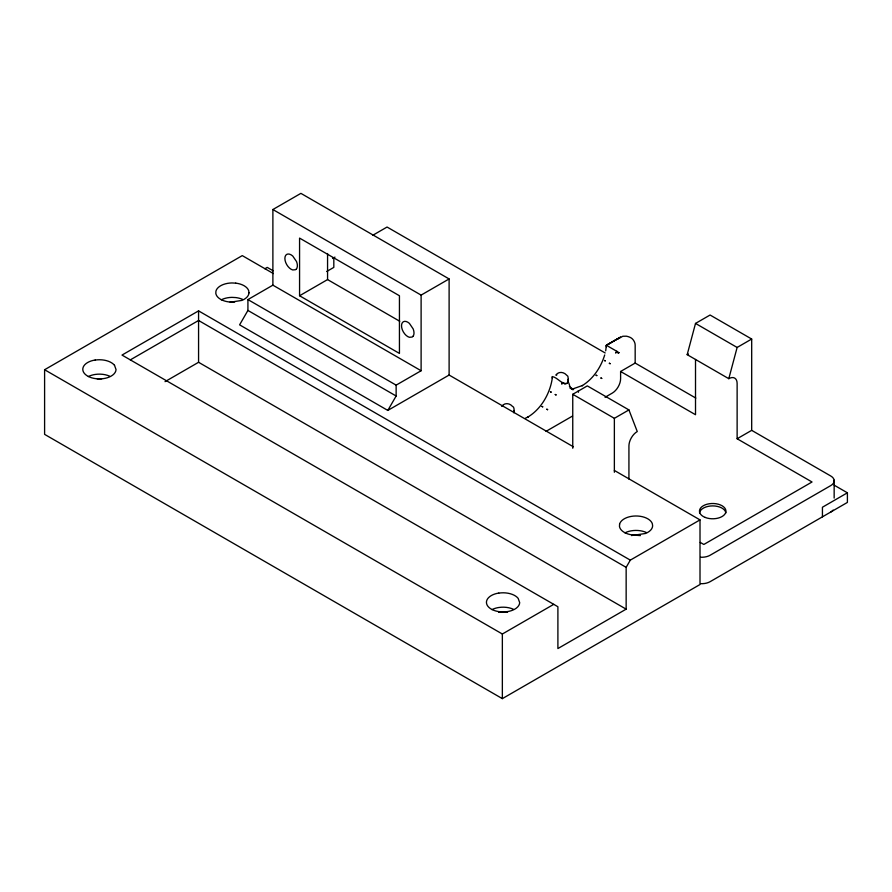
<?xml version="1.0" encoding="UTF-8"?>
<svg xmlns="http://www.w3.org/2000/svg" width="892" height="892" viewBox="0 0 892 892"><rect width="100%" height="100%" fill="white"/><g stroke="black" fill="none" stroke-linecap="round" stroke-linejoin="round"><path stroke-width="1.34" d="M514.004 412.015C513.257 415.393 515.476 406.819 512.409 406.317C509.499 402.928 504.337 402.593 501.75 406.328L502.731 406.206M567.847 382.177L568.193 381.542C567.122 383.359 569.631 375.811 566.676 375.186C563.733 371.763 558.492 371.273 555.85 375.086L556.82 374.975M563.777 383.214L564.669 384.017L567.379 383.27C562.005 385.01 557.756 377.595 552.494 376.614C550.71 392.045 541.957 408.547 527.952 416.999L528.465 416.709L525.31 418.281M606.259 346.832L606.37 345.282L620.598 337.12L606.393 345.304L605.69 350.835M552.17 378.063L552.271 376.524M700.265 542.403L703.833 544.466L812.032 481.992L737.126 438.752L737.126 383.493A11.774 6.79 -60 0 0 728.797 378.687L687.186 354.659L695.515 323.428L710.077 315.021L751.688 339.038L751.688 430.345L830.753 475.993A11.774 6.79 0 0 1 830.753 485.605L710.077 555.27A11.774 6.79 0 0 1 700.722 557.232M728.797 378.687L737.126 347.456L751.688 339.038M604.698 354.949C600.918 367.337 593.225 378.933 582.041 385.768L582.554 385.478L574.08 388.466M272.885 285.161L272.885 209.531L421.113 295.107L421.113 370.738L272.885 285.161L247.92 299.578L247.92 310.438L239.602 324.844L387.819 410.42L449.111 375.041L573.355 446.769M387.819 410.42L396.137 396.003L396.137 385.143L247.92 299.578M630.309 560.131L198.57 310.873L122.003 355.072L557.901 606.738L557.901 648.551L626.151 609.147L626.151 567.345L630.309 560.131L700.008 519.891L700.008 584.516L502.352 698.637L44.6 434.359L44.6 369.734L242.267 255.614L273.376 273.576M562.651 382.512L561.681 384.084L562.819 382.612M616.907 351.381L615.781 352.853L616.907 351.381L619.015 352.73L617.81 352.897L618.914 352.663M617.922 338.848L622.794 336.262L626.329 336.184A11.774 6.79 0 0 1 631.012 337.845A5.887 3.401 60 0 1 635.171 345.048L635.171 363.066L695.805 398.077M616.751 351.281L606.37 345.282L619.55 337.667M272.885 209.531L300.894 193.363L449.111 278.94L449.111 375.041M264.857 268.76L267.232 267.388L273.175 270.811M130.321 359.877L198.57 320.484L626.151 567.345M332.593 258.479L334.968 257.108M372.856 235.232L387.061 227.036L605.177 352.964M326.684 271.502L333.82 267.388L333.82 257.777M299.567 295.754L399.438 353.422L399.438 295.754L299.567 238.097L299.567 295.754L327.565 279.586L399.761 321.276M165.042 381.642L198.57 362.286L626.151 609.147M421.113 295.107L449.111 278.94M396.137 385.143L421.113 370.738M572.753 448.252L572.753 394.297L587.315 385.89L628.927 409.919L637.256 431.538A11.774 6.79 -60 0 0 628.927 445.955L628.927 479.115M605.055 397.274L612.28 393.104A11.774 6.79 -60 0 0 620.609 378.687L620.609 371.485L635.171 363.066M546.027 431.349L572.53 416.051M572.753 394.297L614.365 418.326L628.927 409.919M737.126 438.752L751.688 430.345M44.6 369.734L502.352 634.011L553.742 604.341M700.722 583.669A11.774 6.79 0 0 0 710.077 581.707L847.4 502.419L847.4 492.808L822.435 507.225L822.435 516.836M230.091 302.042L234.663 302.042M97.139 378.799L101.71 378.799M235.744 283.154L231.898 282.954A16.636 9.611 0 0 0 215.931 291.149L215.819 293.39A16.636 9.611 0 0 0 230.928 302.109L241.91 300.414A16.58 9.578 0 0 0 248.991 292.832M572.909 388.611L573.79 388.945L570.545 388.154M640.445 535.601L633.744 535.088A8.842 5.107 0 0 0 631.614 535.601M695.515 323.428L737.126 347.456M834.143 485.159L847.4 492.808M620.609 371.485L695.515 414.724L695.515 359.465M569.943 388.009L573.065 389.815M614.365 470.441L700.008 519.891M247.92 310.438L396.137 396.003M569.587 386.504L570.1 386.805L569.43 386.325M606.515 345.427L606.393 345.304M570.635 387.407L572.307 389.414M114.499 365.263L116.038 369.589A16.58 9.578 0 0 1 108.958 377.171A16.636 9.611 0 0 1 84.339 373.358A16.636 9.611 0 0 1 95.121 360.022M568.739 382.791L569.687 385.656M249.002 292.832L248.667 290.614A16.636 9.611 0 0 0 235.767 283.132M568.26 379.468L568.36 380.226L568.26 379.278M514.16 410.699L514.271 411.457L514.16 410.51M834.154 480.197L834.154 498.082M614.365 418.326L614.365 472.281M502.352 634.011L502.352 698.637M327.565 253.506L327.565 279.586M198.57 310.873L198.57 362.286M833.095 510.09A11.774 6.79 0 0 1 830.753 512.03M699.506 512.878A13.246 7.649 0 0 1 712.697 505.898A13.246 7.649 0 0 1 725.887 512.878M687.186 354.659A11.774 6.79 -60 0 1 688.49 354.024M624.98 532.847A16.614 9.589 0 0 1 646.332 532.491M498.806 593.124A16.58 9.578 0 0 1 518.152 598.342L519.69 602.635A16.58 9.578 0 0 1 512.61 610.217A16.636 9.611 0 0 1 487.991 606.404A16.636 9.611 0 0 1 498.762 593.068M513.357 609.236A16.591 9.578 0 0 0 498.773 607.508A16.625 9.6 0 0 0 492.027 609.604M498.661 612.358A8.842 5.107 0 0 1 500.791 611.845L505.363 611.845A8.842 5.107 0 0 1 507.503 612.358M221.327 299.801A16.614 9.589 0 0 1 231.898 297.37L235.744 297.571A16.614 9.589 0 0 1 242.68 299.433M95.154 360.078A16.58 9.578 0 0 1 114.499 365.296M109.705 376.19A16.591 9.578 0 0 0 95.121 374.462A16.625 9.6 0 0 0 88.375 376.558M619.583 524.206L619.472 526.436A16.636 9.611 0 0 0 634.58 535.155L645.563 533.461A16.58 9.578 0 0 0 652.643 525.879L652.32 523.66A16.636 9.611 0 0 0 635.561 515.989A16.636 9.611 0 0 0 619.583 524.195M551.1 392.101L550.431 391.688L551.1 392.101M555.259 394.498L556.039 394.922L555.259 394.498M605.2 360.87L604.531 360.457L605.2 360.87M609.359 363.267L610.139 363.691L609.359 363.267M542.704 406.819L542.013 406.451L542.704 406.819M546.863 409.227L547.621 409.684L546.863 409.227M596.804 375.588L596.112 375.22L596.804 375.588M600.963 377.996L601.721 378.453L600.963 377.996M296.534 268.782L295.542 269.696L292.743 269.953A8.831 5.096 60 0 1 284.882 258.446A8.831 5.096 60 0 1 292.743 256.026L296.534 261.568A8.831 5.096 60 0 1 296.534 268.782M413.163 336.117L412.182 337.042L409.383 337.288A8.831 5.096 60 0 1 401.523 325.792A8.831 5.096 60 0 1 409.383 323.361L413.163 328.914A8.831 5.096 60 0 1 413.174 336.117M577.96 391.354L578.518 391.856L577.96 391.354M705.104 517.405A13.246 7.649 0 0 0 725.887 511.807A13.246 7.649 0 0 0 707.1 504.214A13.246 7.649 0 0 0 705.104 517.405"/></g></svg>
